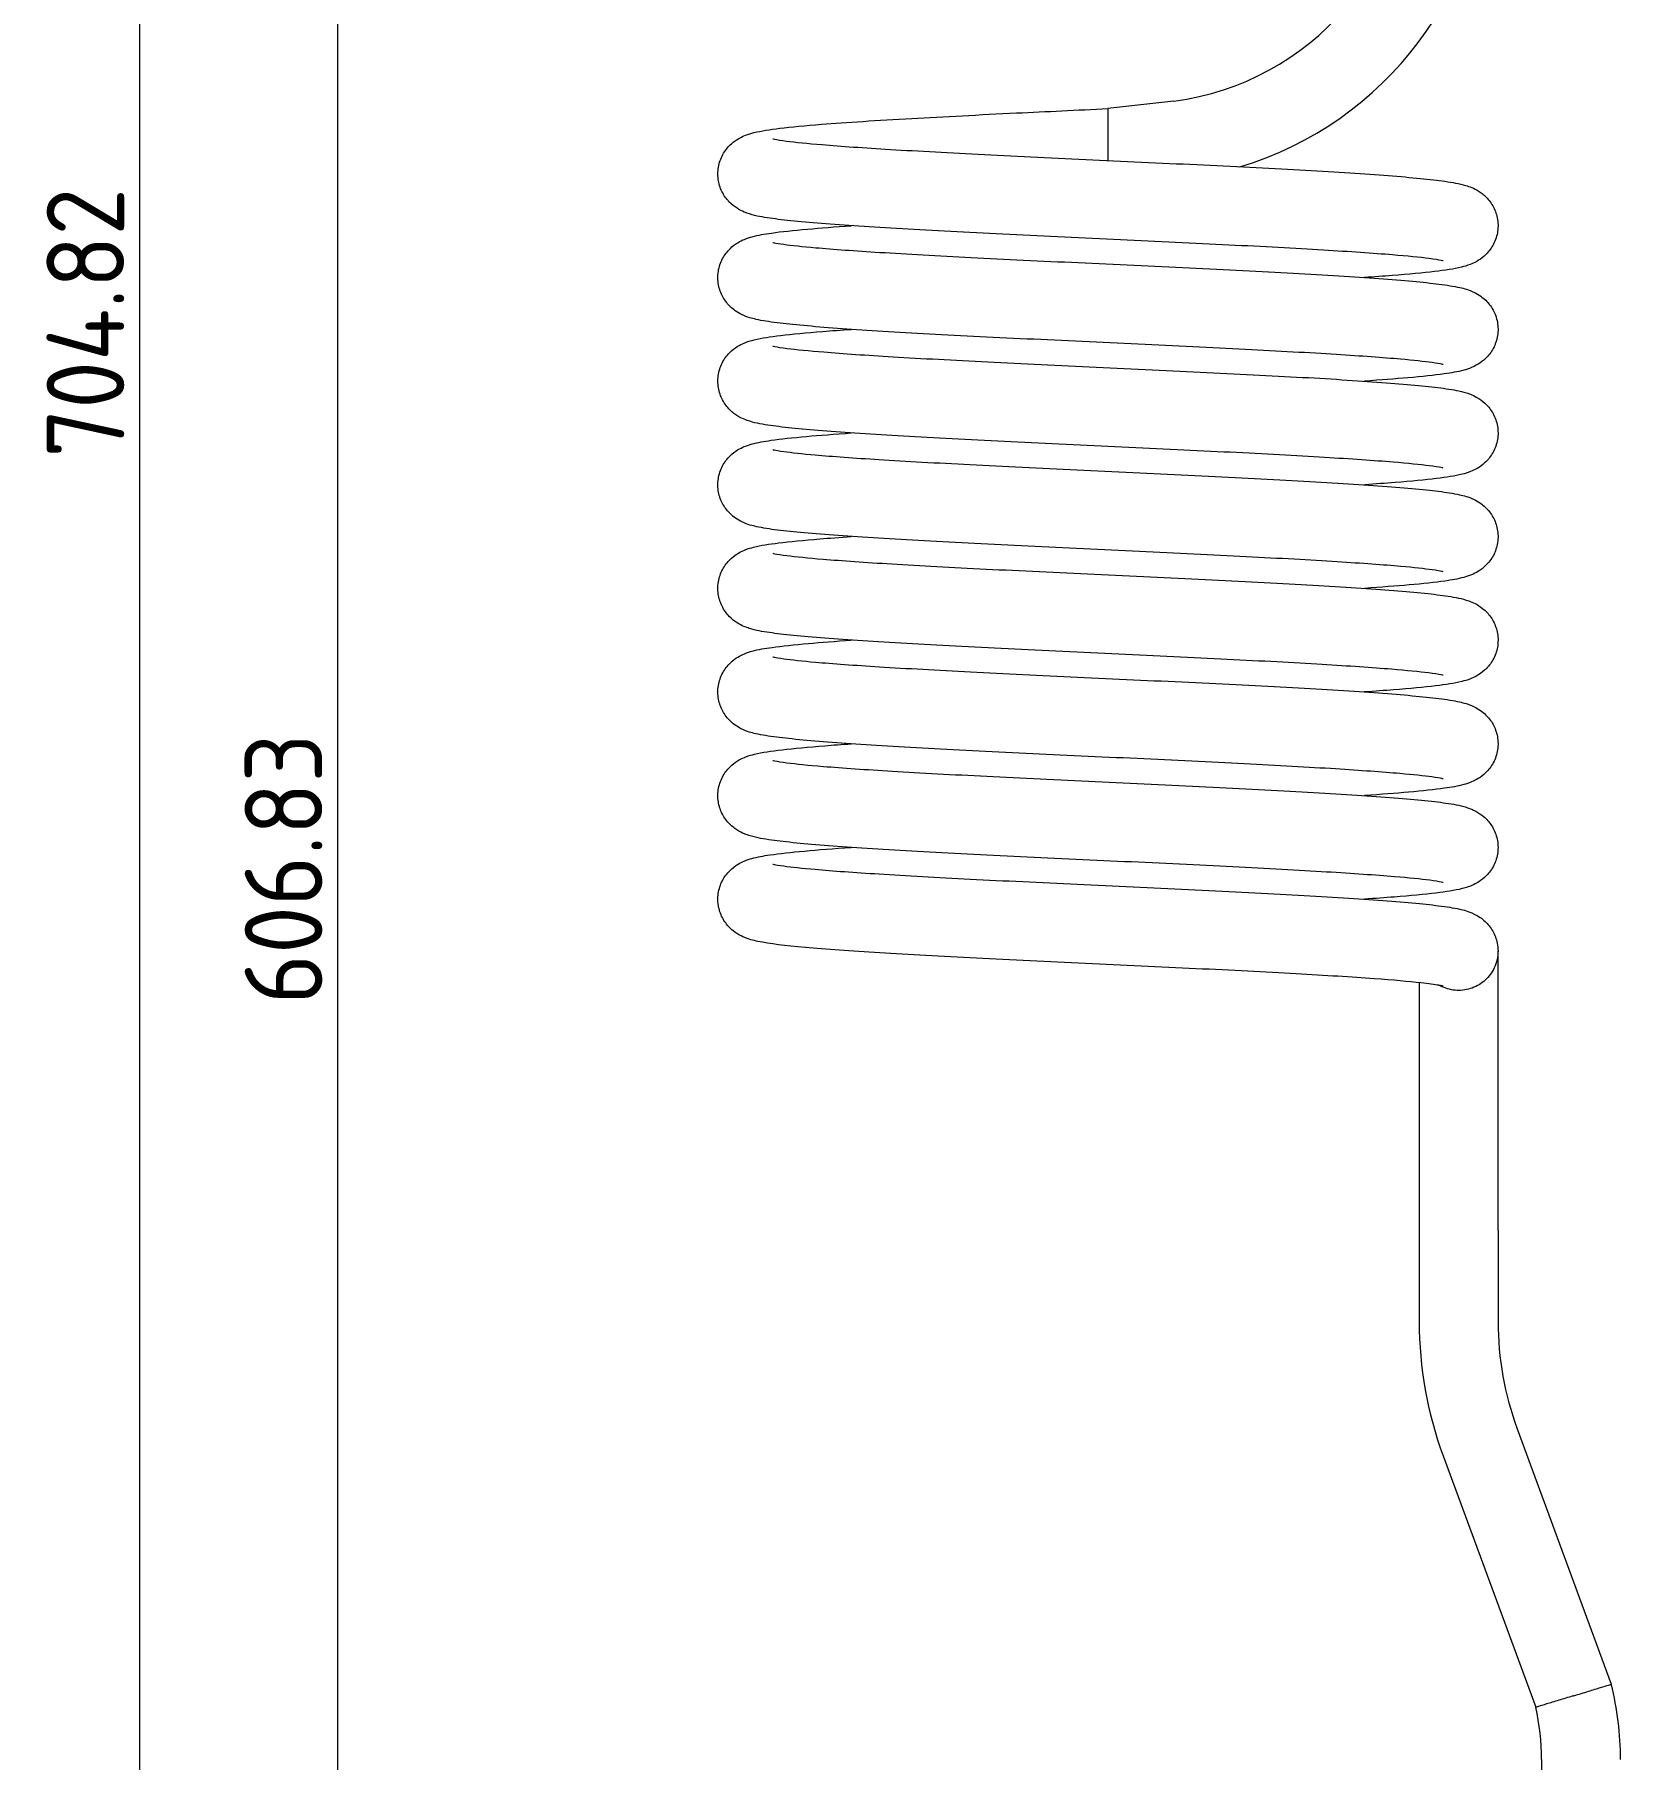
# Model space of a CAD drawing. Header units: millimetres. Extents: x 0 to 2102, y 0 to 1485.
# Drawn here: x 818.3 to 1073.9, y 324.6 to 602.6 of the extents above; entities that cross this region are included whole.
import ezdxf

# ---------------------------------------------------------------- set-up
doc = ezdxf.new("R2010")
doc.units = ezdxf.units.MM
doc.header["$LTSCALE"] = 2.5
doc.layers.add('가시적인 것(ISO)', color=3, linetype='Continuous', lineweight=5)
doc.layers.add('치수(ISO)', color=2, linetype='Continuous', lineweight=5)
doc.styles.add('치수 텍스트_PSTEK_POSCO', font='isocp.shx')
doc.dimstyles.new('치수_PSTEK_POSCO', dxfattribs={"dimscale": 2.5, "dimtxt": 5, "dimasz": 2.5, "dimexe": 2, "dimexo": 2.5, "dimgap": 1, "dimtad": 1, "dimrnd": 1e-08, "dimdsep": 46, "dimtxsty": '치수 텍스트_PSTEK_POSCO', "dimcen": 0.09, "dimdle": 10, "dimclrd": 7, "dimclre": 7, "dimclrt": 2, "dimadec": 1, "dimazin": 2, "dimtfac": 1, "dimtmove": 0, "dimatfit": 3, "dimfxl": 0, "dimtolj": 1, "dimlwd": -1, "dimlwe": -1, "dimarcsym": 0})

# ---------------------------------------------------------------- blocks, each defined once
blk = doc.blocks.new('*D32')
at = {"layer": 'Defpoints', "color": 0}
for p in [(867.2, 811.72), (975.28, 811.72), (1067.51, 204.89)]:
    blk.add_point(p, dxfattribs=at)
at = {"layer": '치수(ISO)', "color": 7}
for p, q in [((969.03, 811.72), (862.2, 811.72)), ((867.2, 211.14), (867.2, 805.47)), ((1061.26, 204.89), (862.2, 204.89))]:
    blk.add_line(p, q, dxfattribs=at)
for points in [[(866.16, 805.47), (868.24, 805.47), (867.2, 811.72)], [(866.16, 211.14), (868.24, 211.14), (867.2, 204.89)]]:
    blk.add_solid(points, dxfattribs=at)
at = {"layer": '치수(ISO)', "color": 2, "insert": (858.45, 446.3), "char_height": 12.5, "attachment_point": 4, "rotation": 90, "style": '치수 텍스트_PSTEK_POSCO'}
blk.add_mtext('\\A1;606.83', dxfattribs=at)
blk = doc.blocks.new('*D42')
at = {"layer": 'Defpoints', "color": 0}
for p in [(835.28, 909.72), (1035.28, 909.72), (1067.51, 204.89)]:
    blk.add_point(p, dxfattribs=at)
at = {"layer": '치수(ISO)', "color": 7}
for p, q in [((1029.03, 909.72), (830.28, 909.72)), ((835.28, 211.14), (835.28, 903.47)), ((1061.26, 204.89), (830.28, 204.89))]:
    blk.add_line(p, q, dxfattribs=at)
for points in [[(834.24, 903.47), (836.32, 903.47), (835.28, 909.72)], [(834.24, 211.14), (836.32, 211.14), (835.28, 204.89)]]:
    blk.add_solid(points, dxfattribs=at)
at = {"layer": '치수(ISO)', "color": 2, "insert": (826.53, 534.43), "char_height": 12.5, "attachment_point": 4, "rotation": 90, "style": '치수 텍스트_PSTEK_POSCO'}
blk.add_mtext('\\A1;704.82', dxfattribs=at)

msp = doc.modelspace()

# ---------------------------------------------------------------- linework, layer by layer
at = {"layer": '가시적인 것(ISO)'}
for p, q in [((1001.917, 591.876), (991.28, 590.669)), ((991.28, 590.669), (991.28, 584.319)), ((991.28, 584.319), (991.28, 582.319)), ((1054.13, 409.894), (1054.13, 454.894)), ((1041.43, 449.789), (1041.43, 409.894)), ((1041.43, 409.894), (1041.43, 395.159)), ((1054.13, 409.894), (1054.13, 395.159)), ((1057.208, 377.888), (1072.367, 336.704)), ((1045.289, 373.501), (1060.195, 333.007)), ((1061.159, 324.58), (1061.159, 249.894))]:
    msp.add_line(p, q, dxfattribs=at)
for centre, radius, start, end in [((996.28, 635.207), 43.696, 277.41195, 0.93874), ((996.28, 635.207), 56.314, 286.79189, 359.27161), ((1104.13, 395.159), 62.7, 180, 200.20803), ((1104.13, 395.159), 50, 180, 200.20803), ((1023.859, 324.58), 50, 0, 14.03309), ((1023.859, 324.58), 37.3, 0, 13.05756)]:
    msp.add_arc(centre, radius, start, end, dxfattribs=at)
for points, knots in [([(1045.264, 566.135), (1045.215, 566.148), (1045.141, 566.167), (1044.555, 566.284), (1043.867, 566.395), (1041.537, 566.692), (1039.525, 566.892), (1034.039, 567.343), (1030.242, 567.601), (1021.422, 568.131), (1016.221, 568.408), (1005.196, 568.962), (999.224, 569.245), (987.303, 569.806), (981.207, 570.092), (969.66, 570.657), (964.07, 570.943), (954.073, 571.513), (949.554, 571.802), (942.065, 572.383), (939.064, 572.674), (935.614, 573.181), (934.662, 573.335), (932.995, 573.855), (932.361, 574.062), (931.107, 574.863), (930.65, 575.215), (929.794, 576.12), (929.39, 576.682), (928.787, 577.92), (928.576, 578.606), (928.39, 580.03), (928.421, 580.785), (928.726, 582.21), (929.004, 582.897), (929.718, 584.081), (930.16, 584.593), (931.02, 585.369), (931.442, 585.654), (932.214, 586.095), (932.564, 586.25), (933.385, 586.571), (933.808, 586.69), (935.476, 587.11), (936.751, 587.295), (940.24, 587.719), (942.486, 587.931), (949.121, 588.461), (954.118, 588.781), (964.839, 589.386), (970.602, 589.679), (981.337, 590.201), (986.331, 590.436), (991.28, 590.669)], [260.158962, 260.158962, 260.158962, 260.158962, 260.547375, 260.547375, 261.3274996, 261.3274996, 262.6172924, 262.6172924, 264.2536296, 264.2536296, 266.0053122, 266.0053122, 267.7901485, 267.7901485, 269.5885548, 269.5885548, 271.3963927, 271.3963927, 273.216388, 273.216388, 275.0656194, 275.0656194, 276.0800907, 276.0800907, 276.5708172, 276.5708172, 276.80578, 276.80578, 277.0394894, 277.0394894, 277.2686089, 277.2686089, 277.5063779, 277.5063779, 277.7444539, 277.7444539, 277.9806173, 277.9806173, 278.2066957, 278.2066957, 278.4524716, 278.4524716, 278.8551565, 278.8551565, 280.061639, 280.061639, 281.3891386, 281.3891386, 283.3985482, 283.3985482, 285.2464262, 285.2464262, 286.7327276, 286.7327276, 286.7327276, 286.7327276]), ([(937.296, 585.803), (937.342, 585.791), (937.41, 585.773), (937.967, 585.661), (938.633, 585.552), (940.9, 585.26), (942.87, 585.062), (948.265, 584.614), (952.02, 584.356), (960.767, 583.828), (965.94, 583.551), (976.926, 582.997), (982.887, 582.714), (994.801, 582.153), (1000.902, 581.868), (1012.473, 581.303), (1018.083, 581.016), (1028.132, 580.447), (1032.684, 580.158), (1040.246, 579.577), (1043.29, 579.286), (1046.822, 578.78), (1047.807, 578.622), (1049.512, 578.104), (1050.172, 577.898), (1051.486, 577.052), (1051.955, 576.686), (1052.814, 575.757), (1053.21, 575.191), (1053.8, 573.946), (1054.002, 573.254), (1054.171, 571.825), (1054.13, 571.071), (1053.808, 569.651), (1053.521, 568.969), (1052.796, 567.797), (1052.351, 567.294), (1051.491, 566.533), (1051.073, 566.256), (1050.305, 565.823), (1049.955, 565.671), (1049.124, 565.351), (1048.693, 565.231), (1046.981, 564.809), (1045.65, 564.62), (1042.044, 564.192), (1039.754, 563.979), (1035.703, 563.66), (1034.22, 563.552), (1032.638, 563.444)], [10.4102463, 10.4102463, 10.4102463, 10.4102463, 10.7845269, 10.7845269, 11.5529656, 11.5529656, 12.8305134, 12.8305134, 14.4616115, 14.4616115, 16.2118584, 16.2118584, 17.99621, 17.99621, 19.7943577, 19.7943577, 21.6019536, 21.6019536, 23.4215365, 23.4215365, 25.2694932, 25.2694932, 26.3081424, 26.3081424, 26.8264551, 26.8264551, 27.0663313, 27.0663313, 27.2987988, 27.2987988, 27.528477, 27.528477, 27.7663156, 27.7663156, 28.0043824, 28.0043824, 28.2403258, 28.2403258, 28.4661139, 28.4661139, 28.7143617, 28.7143617, 29.1284738, 29.1284738, 30.3695629, 30.3695629, 31.7002352, 31.7002352, 32.379828, 32.379828, 32.379828, 32.379828]), ([(1045.264, 549.435), (1045.234, 549.443), (1045.188, 549.455), (1044.774, 549.544), (1044.217, 549.641), (1042.265, 549.909), (1040.519, 550.095), (1035.6, 550.527), (1032.077, 550.779), (1023.73, 551.3), (1018.712, 551.576), (1007.95, 552.128), (1002.058, 552.411), (990.193, 552.971), (984.074, 553.256), (972.384, 553.82), (966.674, 554.107), (956.357, 554.675), (951.634, 554.964), (943.695, 555.542), (940.424, 555.834), (936.677, 556.311), (935.612, 556.474), (933.907, 556.861), (933.251, 557.001), (931.946, 557.64), (931.603, 557.83), (930.974, 558.275), (930.699, 558.497), (929.993, 559.18), (929.567, 559.714), (928.911, 560.907), (928.668, 561.572), (928.406, 562.972), (928.395, 563.726), (928.622, 565.169), (928.863, 565.875), (929.524, 567.112), (929.95, 567.659), (930.809, 568.505), (931.245, 568.822), (932.032, 569.304), (932.387, 569.47), (933.176, 569.799), (933.571, 569.919), (934.958, 570.298), (935.908, 570.456), (938.652, 570.845), (940.574, 571.05), (944.919, 571.434), (947.29, 571.614), (949.923, 571.794)], [223.1772101, 223.1772101, 223.1772101, 223.1772101, 223.4797452, 223.4797452, 224.1880817, 224.1880817, 225.3984078, 225.3984078, 226.9987807, 226.9987807, 228.7405359, 228.7405359, 230.5221087, 230.5221087, 232.3188328, 232.3188328, 234.1251593, 234.1251593, 235.9426773, 235.9426773, 237.7845538, 237.7845538, 238.7614355, 238.7614355, 239.4379735, 239.4379735, 239.6428143, 239.6428143, 239.788346, 239.788346, 240.0232848, 240.0232848, 240.2505207, 240.2505207, 240.4878166, 240.4878166, 240.7259274, 240.7259274, 240.9628586, 240.9628586, 241.1905494, 241.1905494, 241.4275124, 241.4275124, 241.7871795, 241.7871795, 242.7426656, 242.7426656, 244.0148735, 244.0148735, 245.1459355, 245.1459355, 245.1459355, 245.1459355]), ([(937.296, 569.103), (937.327, 569.095), (937.373, 569.083), (937.792, 568.993), (938.351, 568.896), (940.313, 568.627), (942.067, 568.44), (947.002, 568.008), (950.532, 567.756), (958.893, 567.234), (963.916, 566.958), (974.686, 566.406), (980.58, 566.124), (992.447, 565.563), (998.566, 565.278), (1010.252, 564.714), (1015.96, 564.427), (1026.267, 563.859), (1030.985, 563.57), (1038.912, 562.992), (1042.176, 562.7), (1045.913, 562.222), (1046.976, 562.059), (1048.676, 561.671), (1049.332, 561.53), (1050.634, 560.888), (1050.974, 560.697), (1051.598, 560.253), (1051.871, 560.032), (1052.574, 559.35), (1052.999, 558.815), (1053.653, 557.621), (1053.895, 556.955), (1054.155, 555.554), (1054.164, 554.799), (1053.935, 553.357), (1053.692, 552.652), (1053.03, 551.416), (1052.603, 550.871), (1051.743, 550.028), (1051.308, 549.711), (1050.522, 549.231), (1050.167, 549.065), (1049.377, 548.737), (1048.981, 548.616), (1047.586, 548.237), (1046.627, 548.078), (1043.861, 547.688), (1041.927, 547.483), (1037.587, 547.1), (1035.239, 546.922), (1032.637, 546.744)], [47.390042, 47.390042, 47.390042, 47.390042, 47.6948527, 47.6948527, 48.4051123, 48.4051123, 49.6177038, 49.6177038, 51.2191691, 51.2191691, 52.961229, 52.961229, 54.7428992, 54.7428992, 56.5396716, 56.5396716, 58.3460395, 58.3460395, 60.1636224, 60.1636224, 62.0056822, 62.0056822, 62.9833138, 62.9833138, 63.6555201, 63.6555201, 63.8581301, 63.8581301, 64.0025936, 64.0025936, 64.2373055, 64.2373055, 64.4646188, 64.4646188, 64.7019339, 64.7019339, 64.9400436, 64.9400436, 65.1769533, 65.1769533, 65.4045818, 65.4045818, 65.6417979, 65.6417979, 66.0027771, 66.0027771, 66.9657752, 66.9657752, 68.2407419, 68.2407419, 69.3588385, 69.3588385, 69.3588385, 69.3588385]), ([(1045.264, 532.735), (1045.217, 532.748), (1045.146, 532.766), (1044.576, 532.881), (1043.9, 532.99), (1041.605, 533.284), (1039.616, 533.483), (1034.18, 533.933), (1030.405, 534.191), (1021.626, 534.719), (1016.44, 534.997), (1005.436, 535.55), (999.47, 535.833), (987.553, 536.395), (981.454, 536.68), (969.893, 537.245), (964.293, 537.532), (954.267, 538.101), (949.73, 538.39), (942.201, 538.971), (939.176, 539.262), (935.682, 539.769), (934.712, 539.925), (933.024, 540.443), (932.376, 540.65), (931.089, 541.475), (930.626, 541.835), (929.767, 542.754), (929.368, 543.317), (928.772, 544.559), (928.566, 545.249), (928.389, 546.675), (928.425, 547.43), (928.74, 548.852), (929.023, 549.537), (929.743, 550.714), (930.186, 551.221), (931.047, 551.989), (931.466, 552.269), (932.236, 552.707), (932.586, 552.859), (933.413, 553.18), (933.84, 553.299), (935.531, 553.72), (936.836, 553.907), (940.389, 554.334), (942.66, 554.547), (946.739, 554.87), (948.278, 554.982), (949.922, 555.094)], [186.1972891, 186.1972891, 186.1972891, 186.1972891, 186.5779255, 186.5779255, 187.3516268, 187.3516268, 188.6347209, 188.6347209, 190.2682051, 190.2682051, 192.0191062, 192.0191062, 193.803678, 193.803678, 195.6019428, 195.6019428, 197.4096478, 197.4096478, 199.229416, 199.229416, 201.0779426, 201.0779426, 202.1056735, 202.1056735, 202.6114705, 202.6114705, 202.8491647, 202.8491647, 203.0821903, 203.0821903, 203.3116142, 203.3116142, 203.5494224, 203.5494224, 203.7874934, 203.7874934, 204.0235391, 204.0235391, 204.2494547, 204.2494547, 204.4965555, 204.4965555, 204.9053876, 204.9053876, 206.1304817, 206.1304817, 207.4603905, 207.4603905, 208.1668376, 208.1668376, 208.1668376, 208.1668376]), ([(937.296, 552.403), (937.346, 552.39), (937.421, 552.37), (938.015, 552.252), (938.709, 552.141), (941.055, 551.843), (943.079, 551.642), (948.588, 551.19), (952.397, 550.932), (961.235, 550.402), (966.443, 550.124), (977.479, 549.571), (983.454, 549.287), (995.377, 548.726), (1001.472, 548.441), (1013.012, 547.876), (1018.596, 547.589), (1028.579, 547.02), (1033.09, 546.731), (1040.56, 546.149), (1043.55, 545.858), (1046.978, 545.351), (1047.921, 545.198), (1049.579, 544.678), (1050.206, 544.47), (1051.444, 543.681), (1051.898, 543.333), (1052.754, 542.434), (1053.16, 541.873), (1053.766, 540.637), (1053.979, 539.952), (1054.17, 538.529), (1054.141, 537.774), (1053.841, 536.348), (1053.564, 535.66), (1052.854, 534.472), (1052.413, 533.959), (1051.552, 533.178), (1051.129, 532.892), (1050.357, 532.448), (1050.007, 532.293), (1049.187, 531.972), (1048.766, 531.852), (1047.11, 531.434), (1045.85, 531.25), (1042.395, 530.827), (1040.162, 530.615), (1036.038, 530.284), (1034.398, 530.164), (1032.638, 530.044)], [84.371757, 84.371757, 84.371757, 84.371757, 84.7639127, 84.7639127, 85.5471222, 85.5471222, 86.8401047, 86.8401047, 88.4777896, 88.4777896, 90.2298411, 90.2298411, 92.0148027, 92.0148027, 93.8132765, 93.8132765, 95.621178, 95.621178, 97.4412829, 97.4412829, 99.2908563, 99.2908563, 100.2989852, 100.2989852, 100.7825636, 100.7825636, 101.0161861, 101.0161861, 101.2502228, 101.2502228, 101.4791991, 101.4791991, 101.7169486, 101.7169486, 101.9550268, 101.9550268, 102.1912439, 102.1912439, 102.4174026, 102.4174026, 102.6625724, 102.6625724, 103.0624251, 103.0624251, 104.2590311, 104.2590311, 105.5849775, 105.5849775, 106.341214, 106.341214, 106.341214, 106.341214]), ([(1045.264, 516.035), (1045.235, 516.043), (1045.191, 516.055), (1044.787, 516.141), (1044.239, 516.237), (1042.312, 516.503), (1040.582, 516.689), (1035.702, 517.119), (1032.198, 517.37), (1023.885, 517.891), (1018.881, 518.167), (1008.138, 518.719), (1002.252, 519.001), (990.393, 519.562), (984.272, 519.847), (972.574, 520.411), (966.855, 520.698), (956.518, 521.266), (951.781, 521.554), (943.811, 522.132), (940.522, 522.425), (936.753, 522.9), (935.68, 523.063), (933.965, 523.445), (933.305, 523.584), (931.993, 524.214), (931.644, 524.404), (931.003, 524.853), (930.722, 525.076), (930.01, 525.76), (929.582, 526.293), (928.921, 527.483), (928.676, 528.146), (928.408, 529.545), (928.394, 530.299), (928.614, 531.743), (928.853, 532.45), (929.509, 533.691), (929.934, 534.24), (930.793, 535.091), (931.23, 535.412), (932.018, 535.896), (932.373, 536.064), (933.161, 536.393), (933.553, 536.514), (934.922, 536.89), (935.853, 537.046), (938.549, 537.433), (940.445, 537.636), (944.798, 538.025), (947.223, 538.21), (949.922, 538.394)], [149.2154637, 149.2154637, 149.2154637, 149.2154637, 149.5123877, 149.5123877, 150.2159781, 150.2159781, 151.4206805, 151.4206805, 153.018323, 153.018323, 154.7593157, 154.7593157, 156.5406455, 156.5406455, 158.3372494, 158.3372494, 160.1434733, 160.1434733, 161.9608315, 161.9608315, 163.8022585, 163.8022585, 164.7773237, 164.7773237, 165.4646092, 165.4646092, 165.675154, 165.675154, 165.8233827, 165.8233827, 166.0588808, 166.0588808, 166.2859406, 166.2859406, 166.5231927, 166.5231927, 166.7613056, 166.7613056, 166.9982842, 166.9982842, 167.226116, 167.226116, 167.4625231, 167.4625231, 167.8192848, 167.8192848, 168.7582481, 168.7582481, 170.0241818, 170.0241818, 171.184033, 171.184033, 171.184033, 171.184033]), ([(937.296, 535.703), (937.326, 535.695), (937.37, 535.683), (937.777, 535.596), (938.328, 535.5), (940.264, 535.233), (941.999, 535.047), (946.893, 534.617), (950.403, 534.365), (958.728, 533.844), (963.737, 533.568), (974.487, 533.016), (980.375, 532.734), (992.236, 532.173), (998.356, 531.888), (1010.051, 531.324), (1015.767, 531.037), (1026.098, 530.469), (1030.83, 530.18), (1038.789, 529.602), (1042.072, 529.31), (1045.833, 528.834), (1046.904, 528.671), (1048.615, 528.288), (1049.273, 528.148), (1050.583, 527.515), (1050.93, 527.325), (1051.567, 526.878), (1051.845, 526.655), (1052.555, 525.972), (1052.983, 525.438), (1053.642, 524.247), (1053.887, 523.583), (1054.152, 522.184), (1054.166, 521.43), (1053.943, 519.987), (1053.703, 519.28), (1053.046, 518.04), (1052.621, 517.492), (1051.761, 516.642), (1051.325, 516.323), (1050.537, 515.84), (1050.182, 515.672), (1049.394, 515.343), (1049.001, 515.222), (1047.626, 514.846), (1046.689, 514.689), (1043.977, 514.301), (1042.072, 514.097), (1037.722, 513.711), (1035.314, 513.527), (1032.637, 513.344)], [121.351869, 121.351869, 121.351869, 121.351869, 121.6507309, 121.6507309, 122.3559611, 122.3559611, 123.5626119, 123.5626119, 125.1612032, 125.1612032, 126.9024611, 126.9024611, 128.6838753, 128.6838753, 130.4805209, 130.4805209, 132.2867802, 132.2867802, 134.1041937, 134.1041937, 135.9457755, 135.9457755, 136.9214628, 136.9214628, 137.6050259, 137.6050259, 137.8135679, 137.8135679, 137.9608552, 137.9608552, 138.1961604, 138.1961604, 138.4232787, 138.4232787, 138.6605454, 138.6605454, 138.8986576, 138.8986576, 139.1356208, 139.1356208, 139.3634059, 139.3634059, 139.5999944, 139.5999944, 139.957708, 139.957708, 140.9020672, 140.9020672, 142.1700807, 142.1700807, 143.3204891, 143.3204891, 143.3204891, 143.3204891]), ([(1045.264, 499.335), (1045.213, 499.349), (1045.136, 499.369), (1044.531, 499.489), (1043.829, 499.6), (1041.461, 499.9), (1039.422, 500.101), (1033.882, 500.554), (1030.058, 500.813), (1021.195, 501.343), (1015.978, 501.621), (1004.928, 502.175), (998.95, 502.458), (987.025, 503.019), (980.932, 503.305), (969.4, 503.87), (963.823, 504.157), (953.858, 504.726), (949.359, 505.015), (941.914, 505.597), (938.939, 505.888), (935.538, 506.395), (934.607, 506.547), (932.962, 507.068), (932.343, 507.276), (931.127, 508.049), (930.677, 508.393), (929.822, 509.284), (929.414, 509.844), (928.803, 511.077), (928.588, 511.76), (928.391, 513.181), (928.416, 513.936), (928.71, 515.364), (928.984, 516.054), (929.691, 517.246), (930.131, 517.762), (930.992, 518.548), (931.416, 518.836), (932.189, 519.283), (932.54, 519.439), (933.356, 519.761), (933.774, 519.88), (935.405, 520.295), (936.634, 520.476), (940.024, 520.896), (942.234, 521.108), (946.387, 521.444), (948.089, 521.569), (949.922, 521.694)], [112.2352942, 112.2352942, 112.2352942, 112.2352942, 112.6324288, 112.6324288, 113.4197359, 113.4197359, 114.7169275, 114.7169275, 116.3563801, 116.3563801, 118.1089153, 118.1089153, 119.8940417, 119.8940417, 121.6926046, 121.6926046, 123.5005906, 123.5005906, 125.3208415, 125.3208415, 127.1708728, 127.1708728, 128.1706031, 128.1706031, 128.6447848, 128.6447848, 128.8765977, 128.8765977, 129.1110662, 129.1110662, 129.3398558, 129.3398558, 129.5775788, 129.5775788, 129.8156598, 129.8156598, 130.0519454, 130.0519454, 130.2782124, 130.2782124, 130.5226075, 130.5226075, 130.9188212, 130.9188212, 132.0930626, 132.0930626, 133.4173817, 133.4173817, 134.2046433, 134.2046433, 134.2046433, 134.2046433]), ([(937.296, 519.003), (937.344, 518.991), (937.415, 518.972), (937.99, 518.856), (938.67, 518.747), (940.976, 518.451), (942.973, 518.252), (948.425, 517.802), (952.207, 517.544), (960.999, 517.015), (966.189, 516.738), (977.2, 516.184), (983.168, 515.901), (995.087, 515.34), (1001.185, 515.055), (1012.741, 514.49), (1018.338, 514.203), (1028.354, 513.634), (1032.886, 513.345), (1040.402, 512.763), (1043.42, 512.472), (1046.9, 511.966), (1047.863, 511.81), (1049.545, 511.291), (1050.189, 511.084), (1051.465, 510.267), (1051.926, 509.91), (1052.784, 508.995), (1053.185, 508.432), (1053.783, 507.191), (1053.991, 506.503), (1054.171, 505.078), (1054.136, 504.323), (1053.824, 502.899), (1053.543, 502.214), (1052.825, 501.035), (1052.382, 500.527), (1051.522, 499.756), (1051.101, 499.474), (1050.331, 499.035), (1049.981, 498.882), (1049.156, 498.561), (1048.73, 498.442), (1047.046, 498.021), (1045.751, 497.835), (1042.219, 497.409), (1039.956, 497.197), (1035.866, 496.872), (1034.307, 496.758), (1032.638, 496.644)], [158.3336714, 158.3336714, 158.3336714, 158.3336714, 158.7167799, 158.7167799, 159.492525, 159.492525, 160.777759, 160.777759, 162.4121579, 162.4121579, 164.1633097, 164.1633097, 165.9479661, 165.9479661, 167.7462762, 167.7462762, 169.5540235, 169.5540235, 171.3738638, 171.3738638, 173.2226136, 173.2226136, 174.2461176, 174.2461176, 174.7470933, 174.7470933, 174.9839268, 174.9839268, 175.21717, 175.21717, 175.4464962, 175.4464962, 175.6842922, 175.6842922, 175.9223649, 175.9223649, 176.1584489, 176.1584489, 176.3844155, 176.3844155, 176.6310857, 176.6310857, 177.0379256, 177.0379256, 178.256987, 178.256987, 179.5862991, 179.5862991, 180.3032043, 180.3032043, 180.3032043, 180.3032043]), ([(1045.264, 482.635), (1045.233, 482.644), (1045.186, 482.656), (1044.762, 482.746), (1044.198, 482.844), (1042.224, 483.114), (1040.462, 483.301), (1035.509, 483.734), (1031.969, 483.986), (1023.592, 484.508), (1018.563, 484.784), (1007.784, 485.336), (1001.886, 485.619), (990.017, 486.179), (983.899, 486.464), (972.217, 487.029), (966.513, 487.315), (956.216, 487.884), (951.504, 488.172), (943.592, 488.751), (940.337, 489.043), (936.61, 489.521), (935.552, 489.684), (933.856, 490.075), (933.201, 490.217), (931.903, 490.863), (931.565, 491.054), (930.947, 491.496), (930.676, 491.717), (929.976, 492.399), (929.553, 492.935), (928.901, 494.13), (928.66, 494.797), (928.404, 496.2), (928.396, 496.954), (928.629, 498.396), (928.874, 499.1), (929.538, 500.334), (929.966, 500.877), (930.826, 501.718), (931.261, 502.033), (932.046, 502.511), (932.401, 502.677), (933.192, 503.004), (933.588, 503.125), (934.994, 503.506), (935.965, 503.666), (938.759, 504.057), (940.707, 504.263), (945.043, 504.643), (947.359, 504.819), (949.923, 504.994)], [75.25363, 75.25363, 75.25363, 75.25363, 75.5611521, 75.5611521, 76.2737021, 76.2737021, 77.4889811, 77.4889811, 79.0917372, 79.0917372, 80.8341568, 80.8341568, 82.6159422, 82.6159422, 84.4127718, 84.4127718, 86.2191891, 86.2191891, 88.0368493, 88.0368493, 89.8791282, 89.8791282, 90.8576637, 90.8576637, 91.5247289, 91.5247289, 91.7247422, 91.7247422, 91.8679526, 91.8679526, 92.1023955, 92.1023955, 92.3298055, 92.3298055, 92.5671443, 92.5671443, 92.8052528, 92.8052528, 93.0421348, 93.0421348, 93.2696853, 93.2696853, 93.5072252, 93.5072252, 93.8698738, 93.8698738, 94.842475, 94.842475, 96.1208807, 96.1208807, 97.2225168, 97.2225168, 97.2225168, 97.2225168]), ([(937.296, 502.303), (937.326, 502.295), (937.371, 502.283), (937.784, 502.195), (938.339, 502.098), (940.288, 501.83), (942.032, 501.644), (946.945, 501.213), (950.465, 500.961), (958.807, 500.439), (963.823, 500.163), (974.582, 499.612), (980.473, 499.329), (992.337, 498.769), (998.457, 498.484), (1010.147, 497.919), (1015.86, 497.633), (1026.179, 497.064), (1030.905, 496.776), (1038.848, 496.198), (1042.122, 495.905), (1045.872, 495.429), (1046.938, 495.265), (1048.644, 494.88), (1049.301, 494.739), (1050.607, 494.102), (1050.951, 493.912), (1051.582, 493.466), (1051.858, 493.244), (1052.564, 492.561), (1052.99, 492.027), (1053.647, 490.835), (1053.891, 490.17), (1054.153, 488.77), (1054.165, 488.016), (1053.939, 486.573), (1053.698, 485.867), (1053.038, 484.629), (1052.613, 484.082), (1051.753, 483.236), (1051.317, 482.917), (1050.53, 482.436), (1050.175, 482.269), (1049.386, 481.94), (1048.992, 481.82), (1047.608, 481.441), (1046.66, 481.284), (1043.924, 480.895), (1042.006, 480.691), (1037.66, 480.306), (1035.28, 480.125), (1032.637, 479.944)], [195.3136374, 195.3136374, 195.3136374, 195.3136374, 195.6153437, 195.6153437, 196.3229795, 196.3229795, 197.5324784, 197.5324784, 199.1324512, 199.1324512, 200.8740948, 200.8740948, 202.655632, 202.655632, 204.4523384, 204.4523384, 206.2586498, 206.2586498, 208.0761442, 208.0761442, 209.917954, 209.917954, 210.8945645, 210.8945645, 211.5726841, 211.5726841, 211.7783492, 211.7783492, 211.9242737, 211.9242737, 212.1592951, 212.1592951, 212.3865038, 212.3865038, 212.6237929, 212.6237929, 212.861904, 212.861904, 213.0988428, 213.0988428, 213.3265555, 213.3265555, 213.5634304, 213.5634304, 213.9226393, 213.9226393, 214.875509, 214.875509, 216.1467421, 216.1467421, 217.282338, 217.282338, 217.282338, 217.282338]), ([(1045.264, 465.935), (1045.22, 465.947), (1045.154, 465.964), (1044.611, 466.074), (1043.956, 466.181), (1041.719, 466.472), (1039.771, 466.669), (1034.42, 467.115), (1030.686, 467.372), (1021.975, 467.9), (1016.816, 468.177), (1005.85, 468.73), (999.895, 469.013), (987.984, 469.574), (981.881, 469.86), (970.298, 470.424), (964.678, 470.711), (954.604, 471.28), (950.035, 471.569), (942.439, 472.15), (939.373, 472.441), (935.8, 472.947), (934.798, 473.107), (933.074, 473.624), (932.401, 473.829), (931.056, 474.699), (930.582, 475.072), (929.722, 476.013), (929.33, 476.58), (928.747, 477.829), (928.548, 478.523), (928.389, 479.954), (928.434, 480.709), (928.766, 482.126), (929.057, 482.806), (929.787, 483.97), (930.233, 484.469), (931.092, 485.222), (931.509, 485.496), (932.276, 485.926), (932.625, 486.076), (933.461, 486.396), (933.897, 486.515), (935.631, 486.939), (936.993, 487.131), (940.658, 487.561), (942.966, 487.774), (946.984, 488.088), (948.408, 488.191), (949.921, 488.294)], [38.2739863, 38.2739863, 38.2739863, 38.2739863, 38.6413643, 38.6413643, 39.4040751, 39.4040751, 40.6755256, 40.6755256, 42.3039756, 42.3039756, 44.0534958, 44.0534958, 45.837604, 45.837604, 47.6356229, 47.6356229, 49.4430998, 49.4430998, 51.2624821, 51.2624821, 53.1098257, 53.1098257, 54.160416, 54.160416, 54.6924949, 54.6924949, 54.9346955, 54.9346955, 55.1665633, 55.1665633, 55.3965211, 55.3965211, 55.6343909, 55.6343909, 55.8724528, 55.8724528, 56.1082792, 56.1082792, 56.3339363, 56.3339363, 56.5834923, 56.5834923, 57.0035845, 57.0035845, 58.2628006, 58.2628006, 59.5929982, 59.5929982, 60.2435922, 60.2435922, 60.2435922, 60.2435922]), ([(937.296, 485.603), (937.345, 485.59), (937.418, 485.571), (938.001, 485.455), (938.687, 485.344), (941.011, 485.048), (943.02, 484.848), (948.497, 484.397), (952.291, 484.139), (961.105, 483.609), (966.303, 483.332), (977.325, 482.778), (983.296, 482.495), (995.216, 481.934), (1001.313, 481.648), (1012.862, 481.084), (1018.454, 480.797), (1028.455, 480.228), (1032.977, 479.938), (1040.473, 479.357), (1043.478, 479.066), (1046.935, 478.559), (1047.889, 478.405), (1049.56, 477.886), (1050.196, 477.678), (1051.455, 476.874), (1051.913, 476.52), (1052.77, 475.613), (1053.174, 475.051), (1053.776, 473.812), (1053.985, 473.125), (1054.17, 471.701), (1054.138, 470.946), (1053.832, 469.521), (1053.553, 468.835), (1052.838, 467.652), (1052.396, 467.141), (1051.535, 466.366), (1051.114, 466.082), (1050.343, 465.641), (1049.992, 465.487), (1049.17, 465.166), (1048.746, 465.047), (1047.075, 464.627), (1045.795, 464.442), (1042.296, 464.017), (1040.046, 463.805), (1035.941, 463.477), (1034.346, 463.361), (1032.638, 463.244)], [232.2954016, 232.2954016, 232.2954016, 232.2954016, 232.6825419, 232.6825419, 233.4616164, 233.4616164, 234.7503195, 234.7503195, 236.3861947, 236.3861947, 238.1377508, 238.1377508, 239.9225442, 239.9225442, 241.7209275, 241.7209275, 243.5287436, 243.5287436, 245.3487018, 245.3487018, 247.1978172, 247.1978172, 248.2144512, 248.2144512, 248.7076244, 248.7076244, 248.9430391, 248.9430391, 249.1766368, 249.1766368, 249.4058055, 249.4058055, 249.6435811, 249.6435811, 249.8816562, 249.8816562, 250.117801, 250.117801, 250.3438523, 250.3438523, 250.5898391, 250.5898391, 250.9935058, 250.9935058, 252.2029605, 252.2029605, 253.5309587, 253.5309587, 254.2649059, 254.2649059, 254.2649059, 254.2649059]), ([(1045.264, 449.235), (1045.262, 449.236), (1045.259, 449.236), (1045.193, 449.254), (1044.948, 449.31), (1043.958, 449.483), (1042.949, 449.621), (1039.762, 449.973), (1037.195, 450.196), (1030.597, 450.681), (1026.296, 450.948), (1016.645, 451.488), (1011.134, 451.768), (999.689, 452.325), (993.609, 452.609), (981.671, 453.172), (975.667, 453.457), (964.486, 454.023), (959.175, 454.311), (949.875, 454.882), (945.787, 455.173), (939.212, 455.765), (936.798, 456.035), (934.117, 456.605), (933.448, 456.74), (932.114, 457.35), (931.747, 457.541), (931.069, 458.002), (930.775, 458.23), (930.046, 458.92), (929.611, 459.451), (928.942, 460.637), (928.691, 461.296), (928.413, 462.691), (928.392, 463.444), (928.6, 464.89), (928.833, 465.599), (929.48, 466.848), (929.902, 467.402), (930.76, 468.265), (931.199, 468.59), (931.99, 469.081), (932.346, 469.252), (933.13, 469.582), (933.519, 469.703), (934.853, 470.074), (935.748, 470.227), (938.351, 470.609), (940.197, 470.811), (944.563, 471.207), (947.093, 471.401), (949.922, 471.594)], [1.2934298, 1.2934298, 1.2934298, 1.2934298, 1.3647877, 1.3647877, 1.8768469, 1.8768469, 2.8110502, 2.8110502, 4.2402266, 4.2402266, 5.9295672, 5.9295672, 7.6957849, 7.6957849, 9.4858619, 9.4858619, 11.2873176, 11.2873176, 13.0983127, 13.0983127, 14.9242705, 14.9242705, 16.7941624, 16.7941624, 17.5103966, 17.5103966, 17.7374867, 17.7374867, 17.8932724, 17.8932724, 18.1302024, 18.1302024, 18.3568905, 18.3568905, 18.5940523, 18.5940523, 18.8321693, 18.8321693, 19.0692378, 19.0692378, 19.2973564, 19.2973564, 19.532701, 19.532701, 19.8838114, 19.8838114, 20.791084, 20.791084, 22.0442181, 22.0442181, 23.2603195, 23.2603195, 23.2603195, 23.2603195]), ([(937.296, 468.903), (937.326, 468.895), (937.37, 468.883), (937.781, 468.795), (938.334, 468.699), (940.277, 468.432), (942.017, 468.245), (946.922, 467.815), (950.437, 467.563), (958.771, 467.041), (963.784, 466.765), (974.539, 466.214), (980.429, 465.931), (992.292, 465.371), (998.412, 465.086), (1010.104, 464.521), (1015.818, 464.235), (1026.142, 463.666), (1030.871, 463.378), (1038.821, 462.8), (1042.099, 462.507), (1045.854, 462.031), (1046.923, 461.868), (1048.631, 461.483), (1049.288, 461.344), (1050.578, 460.717), (1050.899, 460.541), (1051.509, 460.122), (1051.789, 459.903), (1052.505, 459.228), (1052.94, 458.699), (1053.612, 457.516), (1053.864, 456.858), (1054.086, 455.757), (1054.13, 455.325), (1054.13, 454.894)], [269.2754363, 269.2754363, 269.2754363, 269.2754363, 269.5758578, 269.5758578, 270.2824072, 270.2824072, 271.4906213, 271.4906213, 273.0899718, 273.0899718, 274.8314416, 274.8314416, 276.6129234, 276.6129234, 278.4096024, 278.4096024, 280.2158903, 280.2158903, 282.0333481, 282.0333481, 283.8750548, 283.8750548, 284.8512468, 284.8512468, 285.5318223, 285.5318223, 285.7263126, 285.7263126, 285.8748869, 285.8748869, 286.1116393, 286.1116393, 286.3382742, 286.3382742, 286.4779544, 286.4779544, 286.4779544, 286.4779544]), ([(1054.13, 454.894), (1054.13, 454.426), (1054.078, 453.959), (1053.873, 453.046), (1053.72, 452.602), (1053.166, 451.431), (1052.67, 450.76), (1051.448, 449.645), (1050.734, 449.213), (1049.181, 448.646), (1048.356, 448.516), (1046.704, 448.582), (1045.892, 448.775), (1044.979, 449.192), (1044.822, 449.272), (1044.669, 449.358)], [-4.0017867, -4.0017867, -4.0017867, -4.0017867, -3.8613376, -3.8613376, -3.7208886, -3.7208886, -3.4728294, -3.4728294, -3.2247701, -3.2247701, -2.9767109, -2.9767109, -2.7286516, -2.7286516, -2.675726, -2.675726, -2.675726, -2.675726]), ([(1066.286, 334.843), (1066.308, 334.849), (1066.33, 334.856), (1067.159, 335.108), (1067.957, 335.351), (1069.422, 335.799), (1070.077, 336), (1071.18, 336.339), (1071.617, 336.473), (1072.213, 336.656), (1072.306, 336.685), (1072.367, 336.704)], [-0.0069416, -0.0069416, -0.0069416, -0.0069416, 0, 0, 0.2531766, 0.2531766, 0.5003435, 0.5003435, 0.7471374, 0.7471374, 0.9944683, 0.9944683, 0.9944683, 0.9944683]), ([(1066.286, 334.843), (1066.263, 334.836), (1066.241, 334.829), (1065.428, 334.582), (1064.645, 334.345), (1063.183, 333.903), (1062.518, 333.703), (1061.399, 333.367), (1060.954, 333.234), (1060.35, 333.053), (1060.195, 333.007), (1060.195, 333.007), (1060.195, 333.007), (1060.195, 333.007)], [-0.0069437, -0.0069437, -0.0069437, -0.0069437, 0, 0, 0.2482328, 0.2482328, 0.4972073, 0.4972073, 0.7462968, 0.7462968, 0.9944835, 0.9944835, 0.9945658, 0.9945658, 0.9945658, 0.9945658])]:
    msp.add_open_spline(points, degree=3, knots=knots, dxfattribs=at)

# ---------------------------------------------------------------- dimensions: what is measured, and where the dimension line sits
at = {"layer": '치수(ISO)', "color": 7}
for base, p1, p2, picture, middle in [((835.279907, 909.719095), (1067.50927, 204.894097), (1035.279907, 909.719095), '*D42', (835.279907, 557.306596)), ((867.201, 811.719), (1067.505, 204.893), (975.28, 811.719), '*D32', (867.201, 468.806))]:
    dim = msp.add_linear_dim(base=base, p1=p1, p2=p2, angle=90, dimstyle='치수_PSTEK_POSCO', override={"dimdec": 2, "dimtp": 0, "dimtm": 0, "dimtdec": 2, "dimtofl": 0, "dimatfit": 1}, dxfattribs=at)
    dim.commit()
    dim.dimension.update_dxf_attribs({"geometry": picture, "text_midpoint": middle, "dimtype": 160})

doc.saveas('drawing.dxf')
